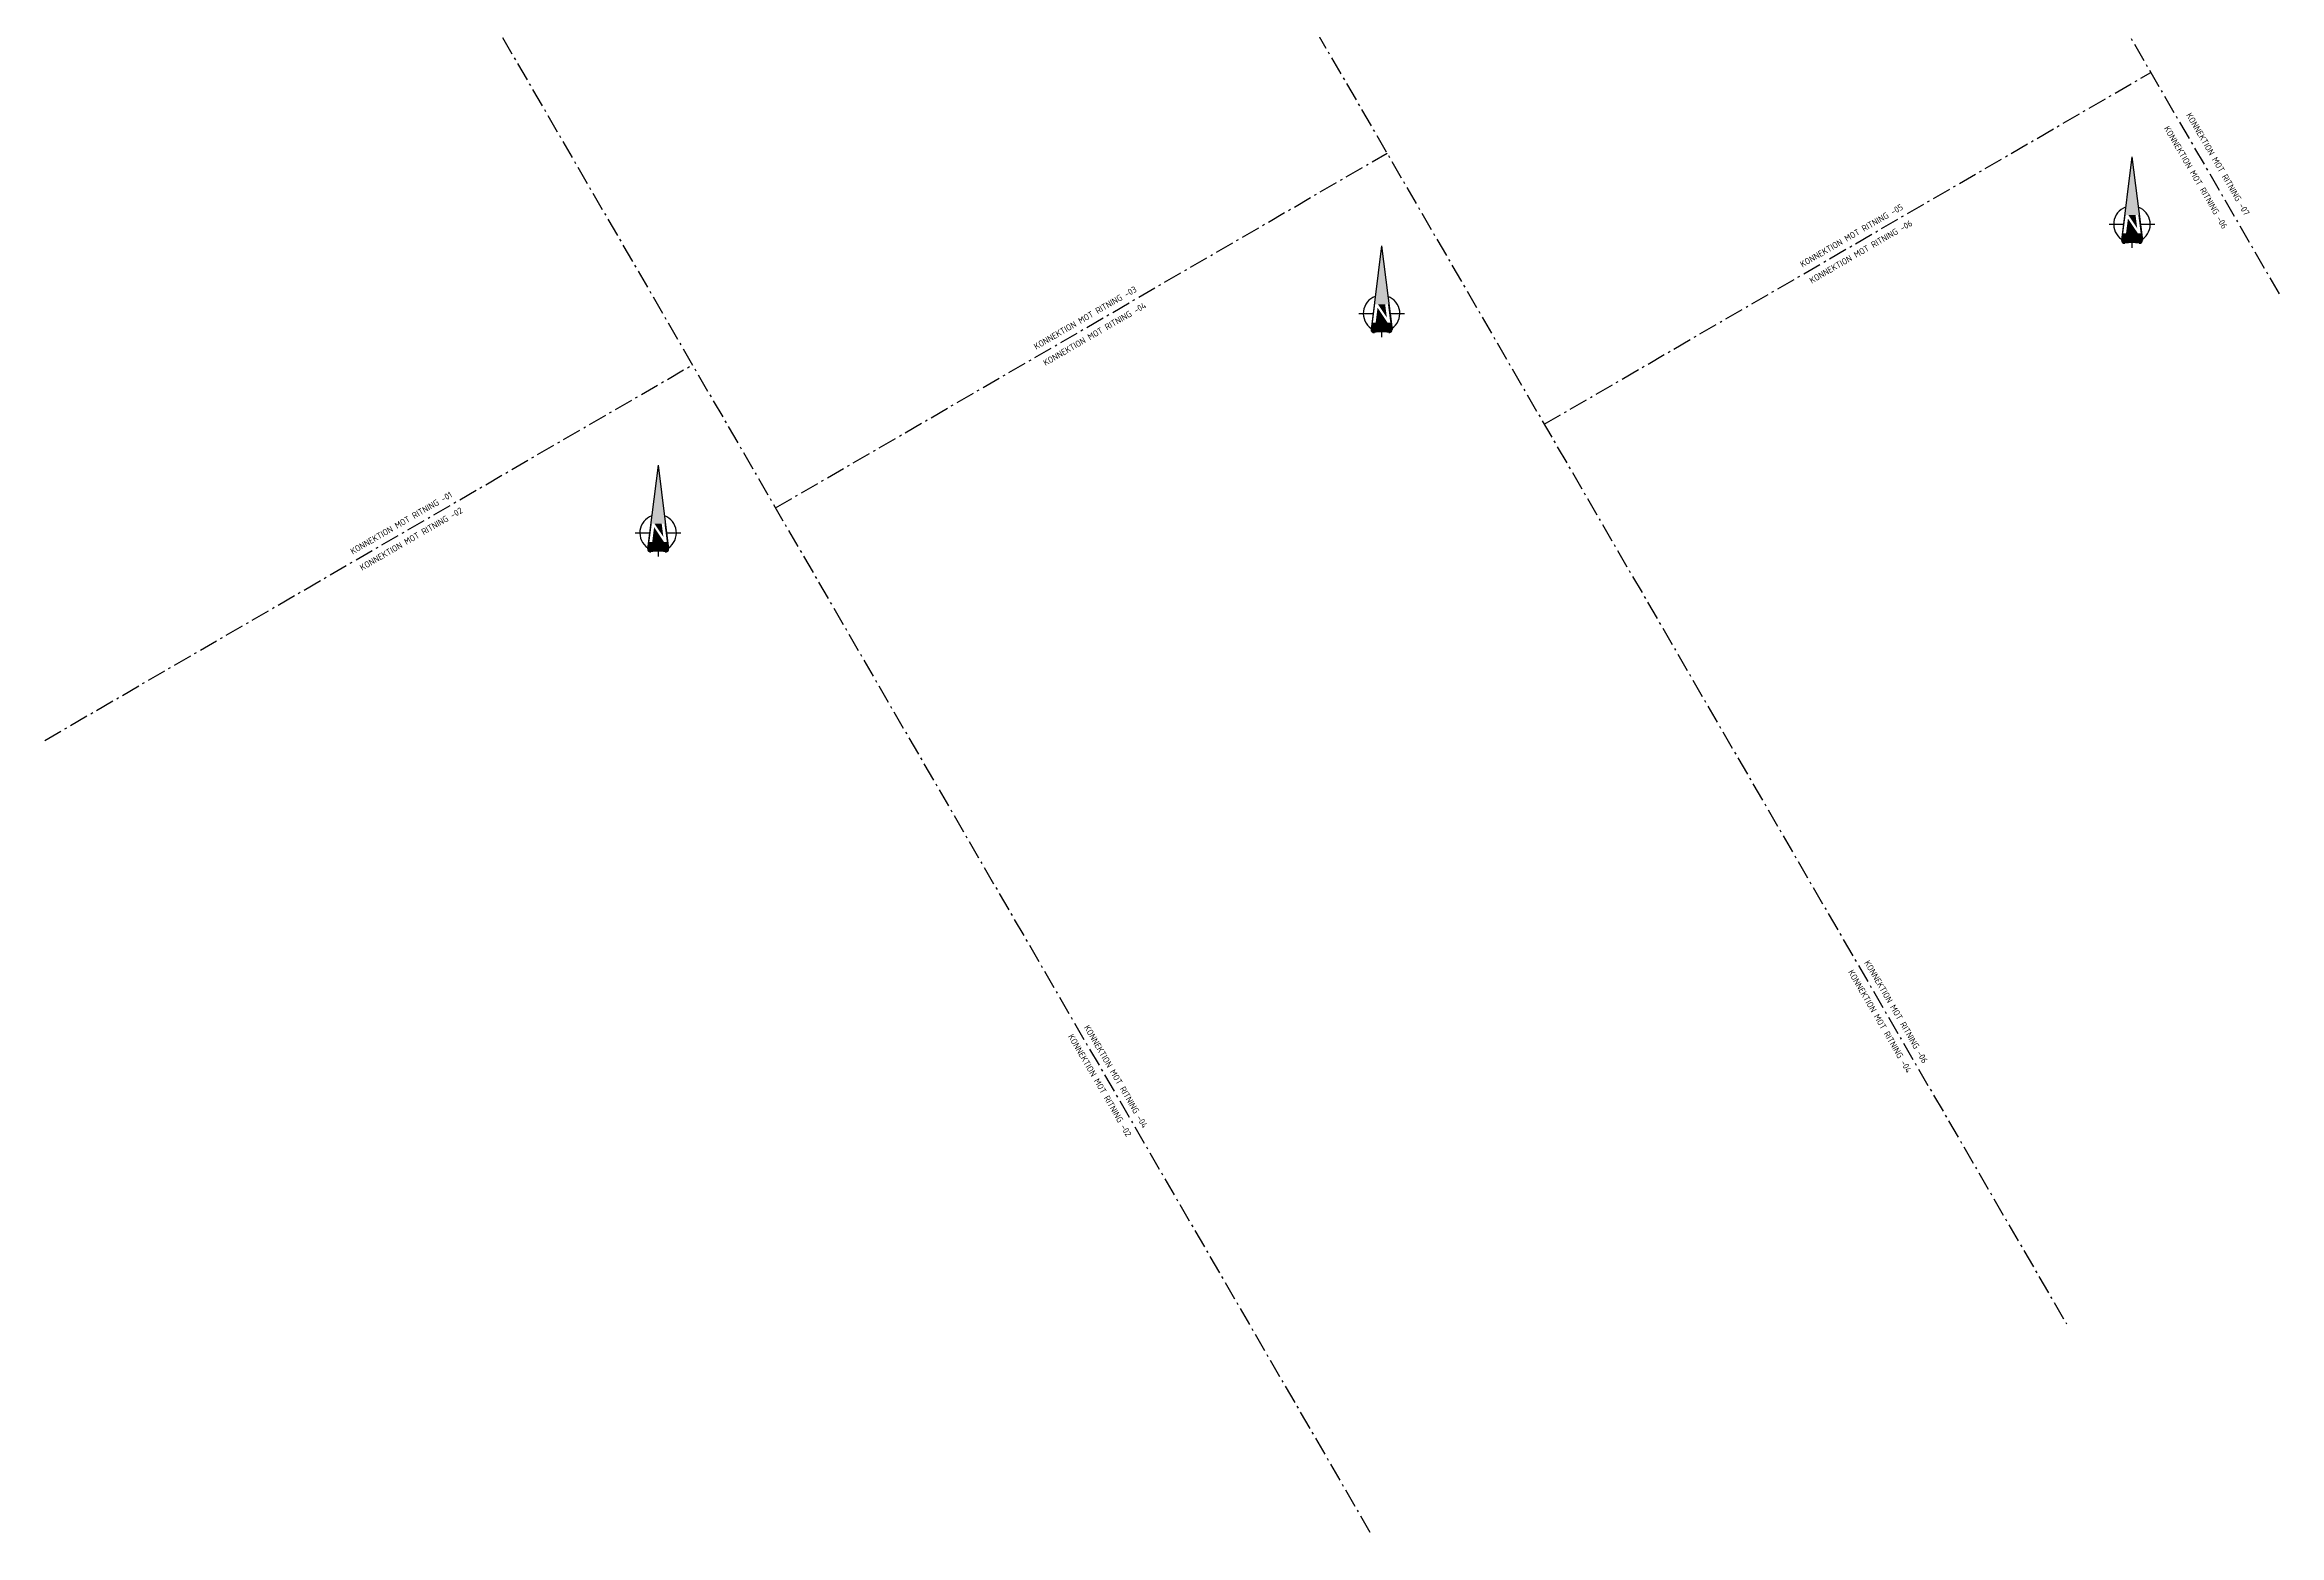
# Model space of a CAD drawing. Header units: metres. Extents: x 119304 to 119816, y 6148169 to 6148791.
# Drawn here: x 119316.4 to 119815.6, y 6148169 to 6148502.1 of the extents above; entities that cross this region are included whole.
import ezdxf

# ---------------------------------------------------------------- set-up
doc = ezdxf.new("R2010")
doc.units = ezdxf.units.M
doc.linetypes.add('BH90_KONNEKTION', pattern=[6.7, 4.2, -1, 0.5, -1])
doc.layers.get('0').update_dxf_attribs({"linetype": 'CONTINUOUS'})
for name, color, linetype in [('KONNEKTION', 6, 'BH90_KONNEKTION'), ('Konnektion txt', 3, 'CONTINUOUS'), ('NORRPIL', 1, 'CONTINUOUS')]:
    doc.layers.add(name, color=color, linetype=linetype)
doc.styles.add('ISO', font='iso.shx')

# ---------------------------------------------------------------- blocks, each defined once
blk = doc.blocks.new('_ARROW6')
for p, q in [((-24.5, 25.5), (-24.5, 9.4)), ((-44.9, 0), (-51, 0)), ((51, 0), (-42.4, 11.7)), ((51, 0), (-42.4, -11.7)), ((-24.5, -9.4), (-24.5, -25.5))]:
    blk.add_line(p, q)
for centre, radius, start, end in [((-42.7, 8.6), 3.06, 82.875, 192.2174), ((-82.6, 0), 37.7, 347.7826, 12.2174), ((-24.5, 0), 20.4, 20.193, 145.557), ((-42.7, -8.6), 3.06, 167.7826, 277.125), ((-24.5, 0), 20.4, 214.443, 339.807)]:
    blk.add_arc(centre, radius, start, end)
for points in [[(-45.5, 9.9), (-42.7, 8.6), (-45.8, 8.9), (-42.7, 8.6)], [(-45.8, 8.9), (-42.7, 8.6), (-45.7, 8), (-42.7, 8.6)], [(-45.7, 8), (-42.7, 8.6), (-45.5, 6.9), (-42.7, 8.6)], [(-44.8, 10.9), (-42.7, 8.6), (-45.5, 9.9), (-42.7, 8.6)], [(-45.5, 6.9), (-45.1, 4.3), (-44.3, 7.9), (-44.1, 3.2)], [(-45.1, 4.1), (-44.9, 1.9), (-44.1, 3.3), (-43.7, 1.1)], [(-44.9, 1.8), (-44.9, 0), (-43.7, 1.2), (-43.5, -0.5)], [(-44.9, -1.8), (-44.9, 0), (-43.7, -1.2), (-43.5, 0.5)], [(-43.6, 11.6), (-42.7, 8.6), (-44.8, 10.9), (-42.7, 8.6)], [(-42.1, 11.1), (-41.9, -0.1), (-44.5, 11), (-44.6, 0.1)], [(-42.1, -11.1), (-41.9, 0.1), (-44.5, -11), (-44.6, -0.1)], [(-42.4, 11.7), (-42.7, 8.6), (-43.6, 11.6), (-42.7, 8.6)], [(-34.7, 10.7), (-34.7, -10.7), (-42.4, 11.7), (-42.4, -11.7)], [(-14.3, 7.1), (-34.7, 9.7), (-14.3, 8.2), (-34.7, 10.7)], [(-34.7, -6.6), (-18.1, 4.5), (-34.7, 6.6)], [(-14.3, 4), (-29.1, -5.9), (-14.3, -4)], [(51, 0), (-14.3, -8.2), (-14.3, 8.2)], [(-45.8, -8.9), (-42.7, -8.6), (-45.7, -8), (-42.7, -8.6)], [(-45.5, -9.9), (-42.7, -8.6), (-45.8, -8.9), (-42.7, -8.6)], [(-45.7, -8), (-42.7, -8.6), (-45.5, -6.9), (-42.7, -8.6)], [(-45.5, -6.9), (-45.1, -4.3), (-44.3, -7.9), (-44.1, -3.2)], [(-44.8, -10.9), (-42.7, -8.6), (-45.5, -9.9), (-42.7, -8.6)], [(-45.1, -4.1), (-44.9, -1.9), (-44.1, -3.3), (-43.7, -1.1)], [(-43.6, -11.6), (-42.7, -8.6), (-44.8, -10.9), (-42.7, -8.6)], [(-42.4, -11.7), (-42.7, -8.6), (-43.6, -11.6), (-42.7, -8.6)], [(-14.3, -7.1), (-34.7, -9.7), (-14.3, -8.2), (-34.7, -10.7)]]:
    blk.add_solid(points)

msp = doc.modelspace()

# ---------------------------------------------------------------- linework, layer by layer
at = {"layer": 'KONNEKTION'}
for p, q in [((119651.42, 6148417.29), (119786.9, 6148495.89)), ((119479.69, 6148398.58), (119616.29, 6148477.84)), ((119316.44, 6148346.62), (119461.13, 6148430.56))]:
    msp.add_line(p, q, dxfattribs=at)
at = {"layer": 'KONNEKTION', "flags": 128}
for points in [[(119658.84, 6148716.61), (119815.62, 6148446.4)], [(119499.67, 6148678.85), (119768.05, 6148216.27)], [(119327.94, 6148660.15), (119612.89, 6148169)]]:
    msp.add_lwpolyline(points, dxfattribs=at)

# ---------------------------------------------------------------- block references
at = {"layer": 'NORRPIL', "xscale": 0.2000000001862645, "yscale": 0.2000000001862645, "zscale": 0.2000000001862645, "rotation": 90}
for p in [(119782.7, 6148466.88), (119615.08, 6148446.94), (119453.47, 6148397.91)]:
    msp.add_blockref('_ARROW6', p, dxfattribs=at)

# ---------------------------------------------------------------- texts
at = {"layer": 'Konnektion txt', "style": 'ISO'}
for s, rotation, p in [('KONNEKTION MOT RITNING -07', 300.121, (119794.74, 6148486.38)), ('KONNEKTION MOT RITNING -06', 300.121, (119789.79, 6148483.43)), ('KONNEKTION MOT RITNING -05', 30.1, (119709.09, 6148452.28)), ('KONNEKTION MOT RITNING -06', 30.1, (119711.18, 6148448.66)), ('KONNEKTION MOT RITNING -03', 30.1, (119537.92, 6148433.9)), ('KONNEKTION MOT RITNING -04', 30.1, (119540.01, 6148430.28)), ('KONNEKTION MOT RITNING -01', 30.1, (119385.25, 6148388.13)), ('KONNEKTION MOT RITNING -02', 30.1, (119387.35, 6148384.51)), ('KONNEKTION MOT RITNING -06', 300.121, (119722.83, 6148296.97)), ('KONNEKTION MOT RITNING -04', 300.121, (119719.21, 6148294.87)), ('KONNEKTION MOT RITNING -04', 300.121, (119548.55, 6148282.52)), ('KONNEKTION MOT RITNING -02', 300.121, (119544.98, 6148280.5))]:
    msp.add_text(s, height=1.4, rotation=rotation, dxfattribs=at).set_placement(p)

doc.saveas('drawing.dxf')
